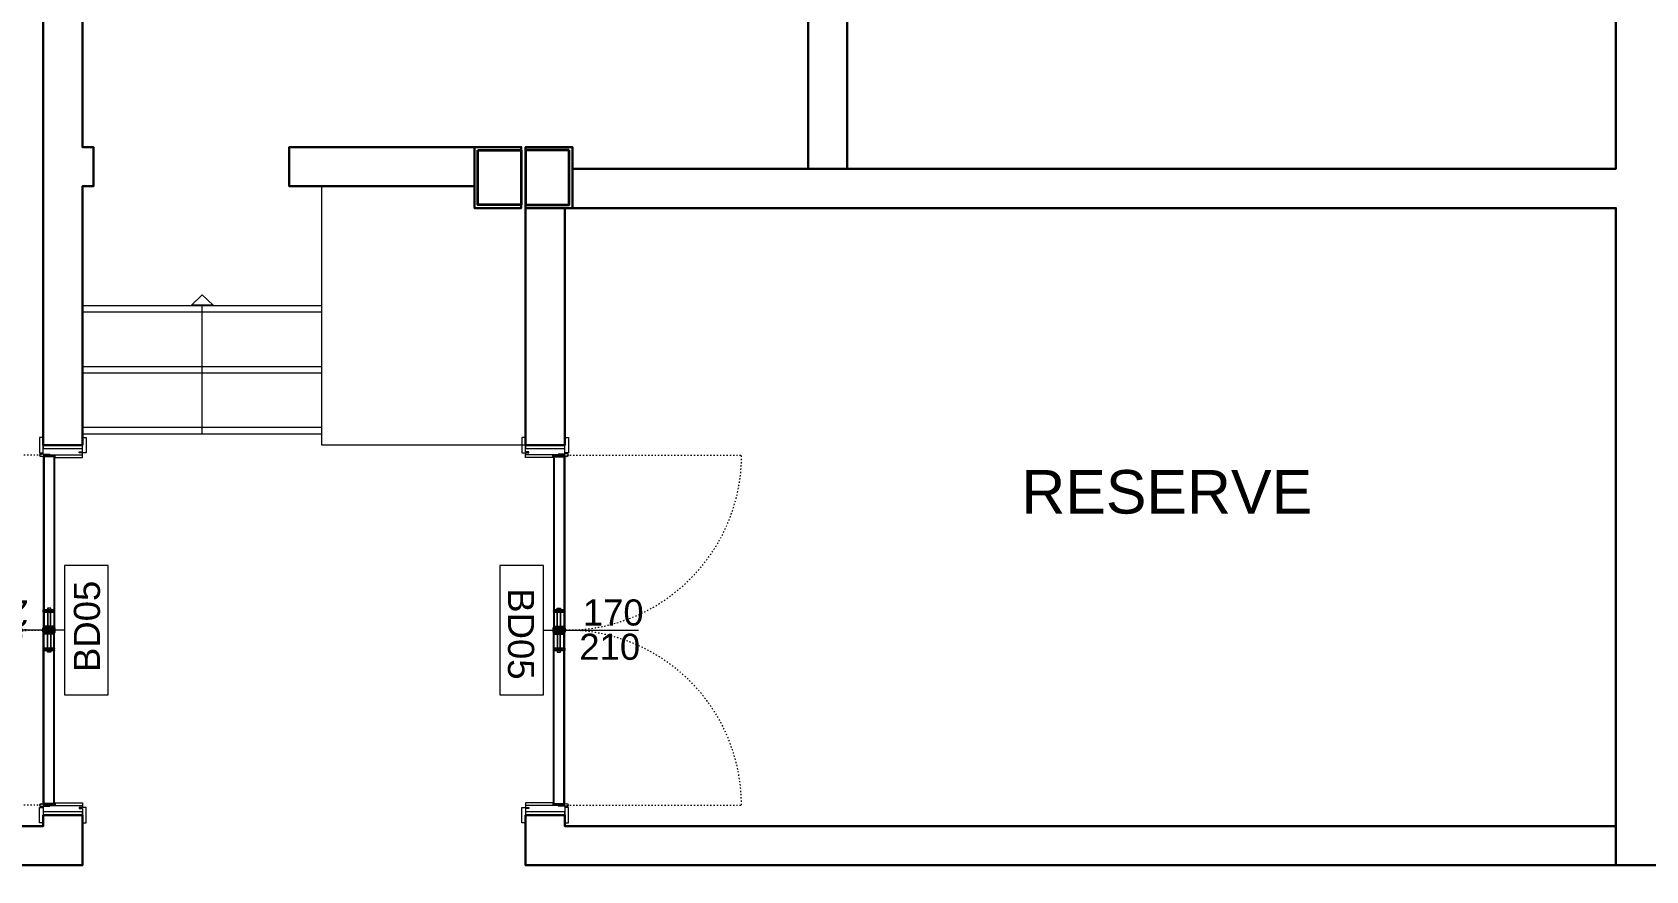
# Model space of a CAD drawing. Header units: centimetres. Extents: x 118932 to 154602, y -32682 to -23521.
# Drawn here: x 121560 to 122301, y -28853 to -28468 of the extents above; entities that cross this region are included whole.
import ezdxf

# ---------------------------------------------------------------- set-up
doc = ezdxf.new("R2010")
doc.units = ezdxf.units.CM
doc.header["$LTSCALE"] = 50
doc.header["$MEASUREMENT"] = 0
doc.linetypes.add('ACAD_ISO03W100', pattern=[30, 12, -18])
for name, color, linetype, lineweight, true_color in [('GEN_00_BL_Yazı', 7, 'Continuous', 0, 0x4f5250), ('GEN_01_TA_Kolon', 7, 'Continuous', 35, 0xd05d28), ('GEN_01_TA_Merdiven', 7, 'Continuous', 13, 0x816183), ('GEN_02_TF_Kapı', 7, 'Continuous', 9, 0x4a3526), ('GEN_05_ML_Ahşap', 7, 'Continuous', 9, 0x745e3d), ('GEN_06_GR_İnce', 7, 'Continuous', 13, 0xb0b0a9), ('KALACAK DUVARLAR', 7, 'Continuous', 30, 0x005387)]:
    doc.layers.add(name, color=color, linetype=linetype, lineweight=lineweight, true_color=true_color)
doc.styles.add('ARIAL', font='arial.ttf')
doc.styles.add('arial_1_18', font='arial.ttf', dxfattribs={"height": 0.2})

# ---------------------------------------------------------------- blocks, each defined once
blk = doc.blocks.new('LEVEL -1_A BLOK_KOLON')
at = {"layer": 'GEN_01_TA_Kolon'}
for points in [[(47631.25, 3919.13), (47651.25, 3919.13), (47651.25, 3894.13), (47631.25, 3894.13)], [(47673.25, 3919.13), (47653.25, 3919.13), (47653.25, 3894.13), (47673.25, 3894.13)]]:
    blk.add_lwpolyline(points, close=True, dxfattribs=at)
blk = doc.blocks.new('LEVEL -1_A BLOK_GÖRÜNÜŞ')
at = {"layer": 'GEN_01_TA_Merdiven'}
for p, q in [((47559.75, -6316.25), (47559.75, -6197.37)), ((47559.75, -6252.25), (47449.75, -6252.25)), ((47504.75, -6311.25), (47504.75, -6251.94)), ((47559.75, -6255.25), (47449.75, -6255.25)), ((47559.75, -6280.25), (47449.75, -6280.25)), ((47559.75, -6283.25), (47449.75, -6283.25)), ((47559.75, -6308.25), (47449.75, -6308.25)), ((47559.75, -6311.25), (47449.75, -6311.25)), ((47653.25, -6316.25), (47559.75, -6316.25))]:
    blk.add_line(p, q, dxfattribs=at)
blk.add_lwpolyline([(47504.75, -6251.94), (47499.75, -6251.94), (47504.75, -6247.21), (47509.75, -6251.94)], close=True, dxfattribs=at)
blk = doc.blocks.new('LEVEL -1_A BLOK_DUVAR')
at = {"layer": 'KALACAK DUVARLAR'}
for points in [[(46977.25, 8942.63), (46977.25, 8638.25), (46995.25, 8638.25), (46995.25, 8640.75), (47449.75, 8640.75), (47449.75, 8663.75), (47431.75, 8663.75), (47431.75, 8658.75), (46995.25, 8658.75), (46995.25, 9445)], [(47449.75, 9445), (47449.75, 8970.63), (47454.75, 8970.63), (47454.75, 8952.63), (47449.75, 8952.63), (47449.75, 8833.75), (47431.75, 8833.75), (47431.75, 9445)], [(48153.99, 9445), (48153.99, 8960.63), (47674.75, 8960.63)], [(47782.99, 8960.63), (47782.99, 9149), (47777.99, 9149), (47777.99, 9162), (47782.99, 9162), (47782.99, 9167), (47800.99, 9167), (47800.99, 8960.63)], [(47629.75, 8952.63), (47544.75, 8952.63), (47544.75, 8970.63), (47651.25, 8970.63), (47651.25, 8942.63), (47629.75, 8942.63), (47629.75, 8970.63), (47651.25, 8970.63)], [(47671.25, 8942.63), (47671.25, 8833.75), (47653.25, 8833.75), (47653.25, 8970.63), (47674.75, 8970.63), (47674.75, 8942.63), (47653.25, 8942.63)], [(47674.75, 8942.63), (48153.99, 8942.63), (48153.99, 8640.75)], [(48587.17, 8640.75), (47653.25, 8640.75), (47653.25, 8663.75), (47671.25, 8663.75), (47671.25, 8658.75), (48153.99, 8658.75)]]:
    blk.add_lwpolyline(points, dxfattribs=at)
blk = doc.blocks.new('LEVEL -1_A BLOK_MAHAL')
at = {"layer": 'GEN_00_BL_Yazı', "insert": (47880.95, 4671.29), "char_height": 20, "width": 445.9, "attachment_point": 1, "style": 'ARIAL'}
blk.add_mtext('RESERVE', dxfattribs=at)
blk = doc.blocks.new('BD05')
at = {"layer": 'GEN_02_TF_Kapı'}
for p, q in [((-165.86, 0.14), (-165.86, -3)), ((-165.56, 0.01), (-165.56, -3)), ((-165.26, 0.01), (-165.26, -3)), ((-165.26, 0), (-86.19, 0)), ((-165.26, -5.2), (-165.26, 0)), ((-164.96, 0.14), (-164.96, -3)), ((-94.32, 0), (-94.32, -5.2, 0)), ((-93.32, 0), (-93.32, -5.2, 0)), ((-86.19, -5.2), (-86.19, 0)), ((-85.7, 0), (-85.7, -5.2, 0)), ((-85.69, 0), (-85.69, -5.2, 0)), ((-84.31, 0), (-84.31, -5.2, 0)), ((-4.8, 0), (-83.81, 0)), ((-83.81, -5.2), (-83.81, 0)), ((-76.68, 0), (-76.68, -5.2, 0)), ((-75.68, 0), (-75.68, -5.2, 0)), ((-5.1, 0.14), (-5.1, -3)), ((-4.8, 0.01), (-4.8, -3)), ((-4.8, -5.2), (-4.8, 0)), ((-4.5, 0.01), (-4.5, -3)), ((-4.5, 0), (-4.5, -18)), ((-4.5, 0), (0, 0)), ((-4.2, 0.14), (-4.2, -3)), ((-165.5, 0), (-170, 0)), ((-165.56, -3), (-165.86, -3)), ((-165.24, -2.6), (-165.56, -2.26)), ((-165.24, -2.6), (-165.56, -2.26)), ((-165.24, -2.6), (-165.56, -3.01)), ((-165.5, 0), (-165.5, -18)), ((-164.3, -5.4), (-165.5, -5.4)), ((-165.26, -0.4), (-86.19, -0.4)), ((-165.26, -2.54), (-165.26, -2.12)), ((-165.26, -2.55), (-165.24, -2.55)), ((-165.26, -2.65), (-165.26, -2.55)), ((-165.26, -2.65), (-165.24, -2.65)), ((-165.26, -3.08), (-165.26, -2.66)), ((-164.96, -3), (-165.26, -3)), ((-165.26, -4.8), (-86.19, -4.8)), ((-165.26, -5.2), (-86.19, -5.2)), ((-165.24, -2.1), (-164.88, -2.1)), ((-165.24, -2.45), (-165.24, -2.55)), ((-165.24, -2.45), (-165.13, -2.45)), ((-165.24, -2.65), (-165.24, -2.55)), ((-165.24, -2.65), (-165.24, -2.75)), ((-165.24, -2.75), (-165.13, -2.75)), ((-164.88, -3.1), (-165.24, -3.1)), ((-165.13, -2.12), (-165.13, -3.08)), ((-165.13, -2.45), (-165.13, -2.75)), ((-164.86, -2.12), (-164.86, -3.08)), ((-164.66, -4.8), (-164.66, -0.4)), ((-164.3, -5.4), (-164.3, -18)), ((-86.79, -4.8), (-86.79, -0.4)), ((-86.59, -2.12), (-86.59, -3.08)), ((-86.21, -2.1), (-86.57, -2.1)), ((-86.57, -2.12), (-86.57, -3.08)), ((-86.21, -2.12), (-86.57, -2.12)), ((-86.57, -3.08), (-86.21, -3.08)), ((-86.57, -3.1), (-86.21, -3.1)), ((-86.32, -2.12), (-86.32, -3.08)), ((-86.21, -2.45), (-86.32, -2.45)), ((-86.32, -2.45), (-86.32, -2.75)), ((-86.21, -2.75), (-86.32, -2.75)), ((-86.21, -2.54), (-86.21, -2.12)), ((-86.21, -2.6), (-85.89, -2.26)), ((-86.21, -2.6), (-85.89, -2.26)), ((-86.21, -2.45), (-86.21, -2.55)), ((-86.21, -2.54), (-86.19, -2.54)), ((-86.19, -2.55), (-86.21, -2.55)), ((-86.21, -2.65), (-86.21, -2.55)), ((-86.21, -2.6), (-85.89, -3.01)), ((-86.21, -2.65), (-86.21, -2.75)), ((-86.19, -2.65), (-86.21, -2.65)), ((-86.21, -3.08), (-86.21, -2.66)), ((-86.21, -2.66), (-86.19, -2.66)), ((-86.19, -2.06), (-86.19, -3.11)), ((-85.19, -2.73), (-86.19, -2.06)), ((-86.19, -2.54), (-86.19, -2.12)), ((-86.19, -2.65), (-86.19, -2.55)), ((-86.19, -3.08), (-86.19, -2.66)), ((-85.19, -2.99), (-86.19, -3.11)), ((-86.19, -3.11), (-86.19, -2.99)), ((-85.69, -1.47), (-85.59, -1.47)), ((-85.59, -3.69), (-85.69, -3.69)), ((-84.41, -5.2), (-85.6, -5.2)), ((-85.59, -1.47), (-85.59, -2.46)), ((-85.59, -3.04), (-85.59, -3.69)), ((-85.19, -2.99), (-85.19, -2.73)), ((-84.81, -2.73), (-83.81, -2.06)), ((-84.81, -2.99), (-84.81, -2.73)), ((-84.81, -2.99), (-83.81, -3.11)), ((-84.41, -1.47), (-84.41, -2.46)), ((-84.31, -1.47), (-84.41, -1.47)), ((-84.41, -3.04), (-84.41, -3.69)), ((-84.41, -3.69), (-84.31, -3.69)), ((-83.79, -2.6), (-84.11, -2.26)), ((-83.79, -2.6), (-84.11, -2.26)), ((-83.79, -2.6), (-84.11, -3.01)), ((-4.8, -0.4), (-83.81, -0.4)), ((-83.81, -2.06), (-83.81, -3.11)), ((-83.81, -2.54), (-83.81, -2.12)), ((-83.79, -2.54), (-83.81, -2.54)), ((-83.81, -2.55), (-83.79, -2.55)), ((-83.81, -2.65), (-83.81, -2.55)), ((-83.81, -2.65), (-83.79, -2.65)), ((-83.81, -3.08), (-83.81, -2.66)), ((-83.79, -2.66), (-83.81, -2.66)), ((-83.81, -3.11), (-83.81, -2.99)), ((-4.8, -4.8), (-83.81, -4.8)), ((-4.8, -5.2), (-83.81, -5.2)), ((-83.79, -2.1), (-83.43, -2.1)), ((-83.79, -2.54), (-83.79, -2.12)), ((-83.79, -2.12), (-83.43, -2.12)), ((-83.79, -2.45), (-83.79, -2.55)), ((-83.79, -2.45), (-83.68, -2.45)), ((-83.79, -2.65), (-83.79, -2.55)), ((-83.79, -2.65), (-83.79, -2.75)), ((-83.79, -3.08), (-83.79, -2.66)), ((-83.79, -2.75), (-83.68, -2.75)), ((-83.43, -3.08), (-83.79, -3.08)), ((-83.43, -3.1), (-83.79, -3.1)), ((-83.68, -2.12), (-83.68, -3.08)), ((-83.68, -2.45), (-83.68, -2.75)), ((-83.43, -2.12), (-83.43, -3.08)), ((-83.41, -2.12), (-83.41, -3.08)), ((-83.21, -4.8), (-83.21, -0.4)), ((-5.7, -5.4), (-5.7, -18)), ((-5.7, -5.4), (-4.5, -5.4)), ((-5.4, -4.8), (-5.4, -0.4)), ((-5.2, -2.12), (-5.2, -3.08)), ((-4.82, -2.1), (-5.18, -2.1)), ((-5.18, -3.1), (-4.82, -3.1)), ((-5.1, -3), (-4.8, -3)), ((-4.93, -2.12), (-4.93, -3.08)), ((-4.82, -2.45), (-4.93, -2.45)), ((-4.93, -2.45), (-4.93, -2.75)), ((-4.82, -2.75), (-4.93, -2.75)), ((-4.82, -2.6), (-4.5, -2.26)), ((-4.82, -2.6), (-4.5, -2.26)), ((-4.82, -2.45), (-4.82, -2.55)), ((-4.8, -2.55), (-4.82, -2.55)), ((-4.82, -2.65), (-4.82, -2.55)), ((-4.82, -2.6), (-4.5, -3.01)), ((-4.82, -2.65), (-4.82, -2.75)), ((-4.8, -2.65), (-4.82, -2.65)), ((-4.8, -2.54), (-4.8, -2.12)), ((-4.8, -2.65), (-4.8, -2.55)), ((-4.8, -3.08), (-4.8, -2.66)), ((-4.5, -3), (-4.2, -3)), ((-166.5, -16.5), (-166.9, -16.5)), ((-166.9, -16.5), (-166.9, -18)), ((-166.5, -18), (-166.5, -16.5)), ((-164.3, -18), (-166.5, -18)), ((-5.7, -18), (-3.5, -18)), ((-3.5, -18), (-3.5, -16.5)), ((-3.5, -16.5), (-3.1, -16.5)), ((-3.1, -16.5), (-3.1, -18)), ((-3.1, -18), (0, -18))]:
    blk.add_line(p, q, dxfattribs=at)
at = {"layer": 'GEN_02_TF_Kapı', "linetype": 'ACAD_ISO03W100', "ltscale": 0.001}
for points in [[(-165.41, 0.8), (-165.41, 81.22, -0.416033), (-85, 0.3)], [(-4.65, 0.8), (-4.65, 81.15, 0.416032), (-85, 0.3)]]:
    blk.add_lwpolyline(points, format="xyb", dxfattribs=at)
at = {"layer": 'GEN_02_TF_Kapı'}
for points in [[(-166.5, 0), (-173.5, 0), (-173.5, 1.75), (-166.5, 1.75)], [(-94.22, 0), (-94.32, 0), (-94.32, -5.2), (-94.22, -5.2)], [(-94.32, 0), (-94.22, 0), (-94.22, -5.2), (-94.32, -5.2)], [(-94.22, -5.2), (-93.42, -5.2), (-93.42, 0), (-94.22, 0)], [(-93.42, 0), (-93.32, 0), (-93.32, -5.2), (-93.42, -5.2)], [(-93.32, 0), (-93.42, 0), (-93.42, -5.2), (-93.32, -5.2)], [(-86, 0), (-84, 0), (-84, 0.2), (-84.4, 0.3), (-85.6, 0.3), (-86, 0.2)], [(-85.6, 0), (-85.7, 0), (-85.7, -5.2), (-85.6, -5.2)], [(-85.59, 0), (-85.69, 0), (-85.69, -5.2), (-85.59, -5.2)], [(-85.6, -5.2), (-84.4, -5.2), (-84.4, 0), (-85.6, 0)], [(-84.41, 0), (-84.31, 0), (-84.31, -5.2), (-84.41, -5.2)], [(-76.58, 0), (-76.68, 0), (-76.68, -5.2), (-76.58, -5.2)], [(-76.68, 0), (-76.58, 0), (-76.58, -5.2), (-76.68, -5.2)], [(-75.78, -5.2), (-76.58, -5.2), (-76.58, 0), (-75.78, 0)], [(-75.78, 0), (-75.68, 0), (-75.68, -5.2), (-75.78, -5.2)], [(-75.68, 0), (-75.78, 0), (-75.78, -5.2), (-75.68, -5.2)], [(-3.5, 0), (3.5, 0), (3.5, 1.75), (-3.5, 1.75)], [(0, 0), (-1.5, 0), (-1.5, -18), (0, -18)], [(-168.5, 0), (-170, 0), (-170, -18), (-168.5, -18)], [(-95.14, -1.95), (-86.29, -1.95), (-86.29, -3.47), (-95.14, -3.47)], [(-95.04, -2.05), (-86.39, -2.05), (-86.39, -3.37), (-95.04, -3.37)], [(-86.19, -3.47), (-86.39, -3.47), (-86.39, -1.55), (-86.19, -1.55)], [(-86.01, -5.4), (-84.01, -5.4), (-84.01, -5.2), (-86.01, -5.2)], [(-85.69, -3.69), (-85.89, -3.69), (-85.89, -1.47), (-85.69, -1.47)], [(-84.31, -3.69), (-84.11, -3.69), (-84.11, -1.47), (-84.31, -1.47)], [(-83.81, -3.47), (-83.61, -3.47), (-83.61, -1.55), (-83.81, -1.55)], [(-74.86, -1.95), (-83.71, -1.95), (-83.71, -3.47), (-74.86, -3.47)], [(-74.96, -2.05), (-83.61, -2.05), (-83.61, -3.37), (-74.96, -3.37)]]:
    blk.add_lwpolyline(points, close=True, dxfattribs=at)
for points in [[(-165.26, -2.54), (-165.24, -2.54), (-165.24, -2.12), (-164.88, -2.12), (-164.88, -3.08), (-165.24, -3.08), (-165.24, -2.66), (-165.26, -2.66)], [(-4.8, -2.54), (-4.82, -2.54), (-4.82, -2.12), (-5.18, -2.12), (-5.18, -3.08), (-4.82, -3.08), (-4.82, -2.66), (-4.8, -2.66)], [(-166.9, -18), (-173.5, -18), (-173.5, -19.75), (-166.5, -19.75), (-166.5, -18)], [(-3.1, -18), (3.5, -18), (3.5, -19.75), (-3.5, -19.75), (-3.5, -18)]]:
    blk.add_lwpolyline(points, dxfattribs=at)
for centre in [(-165.41, 0.8), (-4.65, 0.8)]:
    blk.add_circle(centre, 0.8, dxfattribs=at)
for centre, start, end in [((-165.24, -2.12), 91.54328, 178.45672), ((-165.24, -3.08), 181.54328, 268.45672), ((-164.88, -2.12), 1.54328, 88.45672), ((-164.88, -3.08), 271.54328, 358.45672), ((-86.57, -2.12), 91.54328, 178.45672), ((-86.57, -3.08), 181.54328, 268.45672), ((-86.21, -2.12), 1.54328, 88.45672), ((-86.21, -3.08), 271.54328, 358.45672), ((-83.79, -2.12), 91.54328, 178.45672), ((-83.79, -3.08), 181.54328, 268.45672), ((-83.43, -2.12), 1.54328, 88.45672), ((-83.43, -3.08), 271.54328, 358.45672), ((-5.18, -2.12), 91.54328, 178.45672), ((-5.18, -3.08), 181.54328, 268.45672), ((-4.82, -2.12), 1.54328, 88.45672), ((-4.82, -3.08), 271.54328, 358.45672)]:
    blk.add_arc(centre, 0.0206, start, end, dxfattribs=at)
at = {"layer": 'GEN_05_ML_Ahşap'}
blk.add_lwpolyline([(-85, -9.77), (-85, 33.79)], dxfattribs=at)
blk.add_lwpolyline([(-114.69, -29.77), (-55.31, -29.77), (-55.31, -9.77), (-114.69, -9.77)], close=True, dxfattribs=at)
at = {"layer": 'GEN_00_BL_Yazı', "char_height": 12, "attachment_point": 7, "rotation": 90, "style": 'arial_1_18'}
for s, insert in [('\\A1;170', (-86.95, 8.27)), ('\\A1;210', (-71.2, 6.68))]:
    blk.add_mtext_dynamic_manual_height_columns(s, width=3542.6897, gutter_width=1875, heights=[387.79], dxfattribs=dict(at, insert=insert))
at = {"layer": 'GEN_00_BL_Yazı', "insert": (-104.23, -26.22), "char_height": 12, "attachment_point": 7, "style": 'arial_1_18'}
blk.add_mtext_dynamic_manual_height_columns('\\A1;BD05', width=3542.6897, gutter_width=1875, heights=[387.79], dxfattribs=at)
blk = doc.blocks.new('basement kapılar')
at = {"color": 5}
for p, rotation in [((-2402.44, -897.31), 90), ((-2162.94, -1067.31), 270)]:
    blk.add_blockref('BD05', p, dxfattribs=dict(at, rotation=rotation))
blk = doc.blocks.new('LEVEL -1 KAPILAR')
at = {"color": 5}
blk.add_blockref('basement kapılar', (-3850.43, 728.24), dxfattribs=at)

msp = doc.modelspace()

# ---------------------------------------------------------------- block references
for name, p in [('LEVEL -1_A BLOK_DUVAR', (74132.92, -37491.52)), ('LEVEL -1_A BLOK_GÖRÜNÜŞ', (74132.92, -22341.52)), ('LEVEL -1_A BLOK_KOLON', (74132.92, -32441.52)), ('LEVEL -1_A BLOK_MAHAL', (74132.92, -33340.52))]:
    msp.add_blockref(name, p)
at = {"layer": 'GEN_06_GR_İnce'}
msp.add_blockref('LEVEL -1 KAPILAR', (127817.53, -28488.7), dxfattribs=at)

doc.saveas('drawing.dxf')
